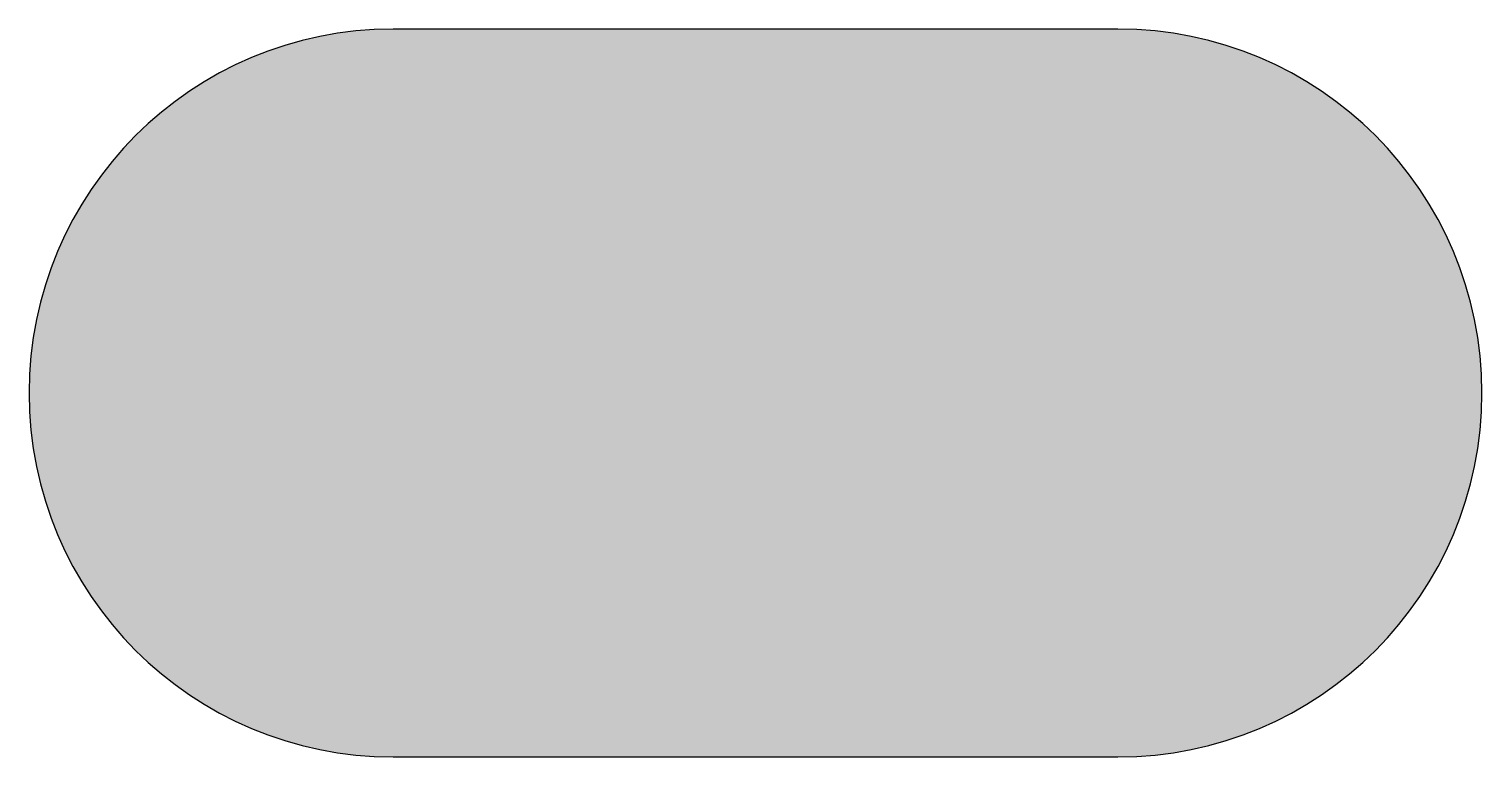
# Model space of a CAD drawing. Header units: metres. Extents: x -0.449 to 0.449, y -0.225 to 0.225.
import ezdxf

# ---------------------------------------------------------------- set-up
doc = ezdxf.new("R2010")
doc.units = ezdxf.units.M
doc.header["$LTSCALE"] = 0.2

msp = doc.modelspace()

# ---------------------------------------------------------------- hatches: boundary and pattern name
msp.add_hatch(color=256).paths.add_polyline_path([(0.22409, 0.225), (-0.22409, 0.225, 1), (-0.22409, -0.225), (0.22409, -0.225, 1)])

# ---------------------------------------------------------------- linework, layer by layer
at = {"flags": 128}
msp.add_lwpolyline([(0.22409, -0.225, 1), (0.22409, 0.225), (-0.22409, 0.225, 1), (-0.22409, -0.225)], format="xyb", close=True, dxfattribs=at)

doc.saveas('drawing.dxf')
